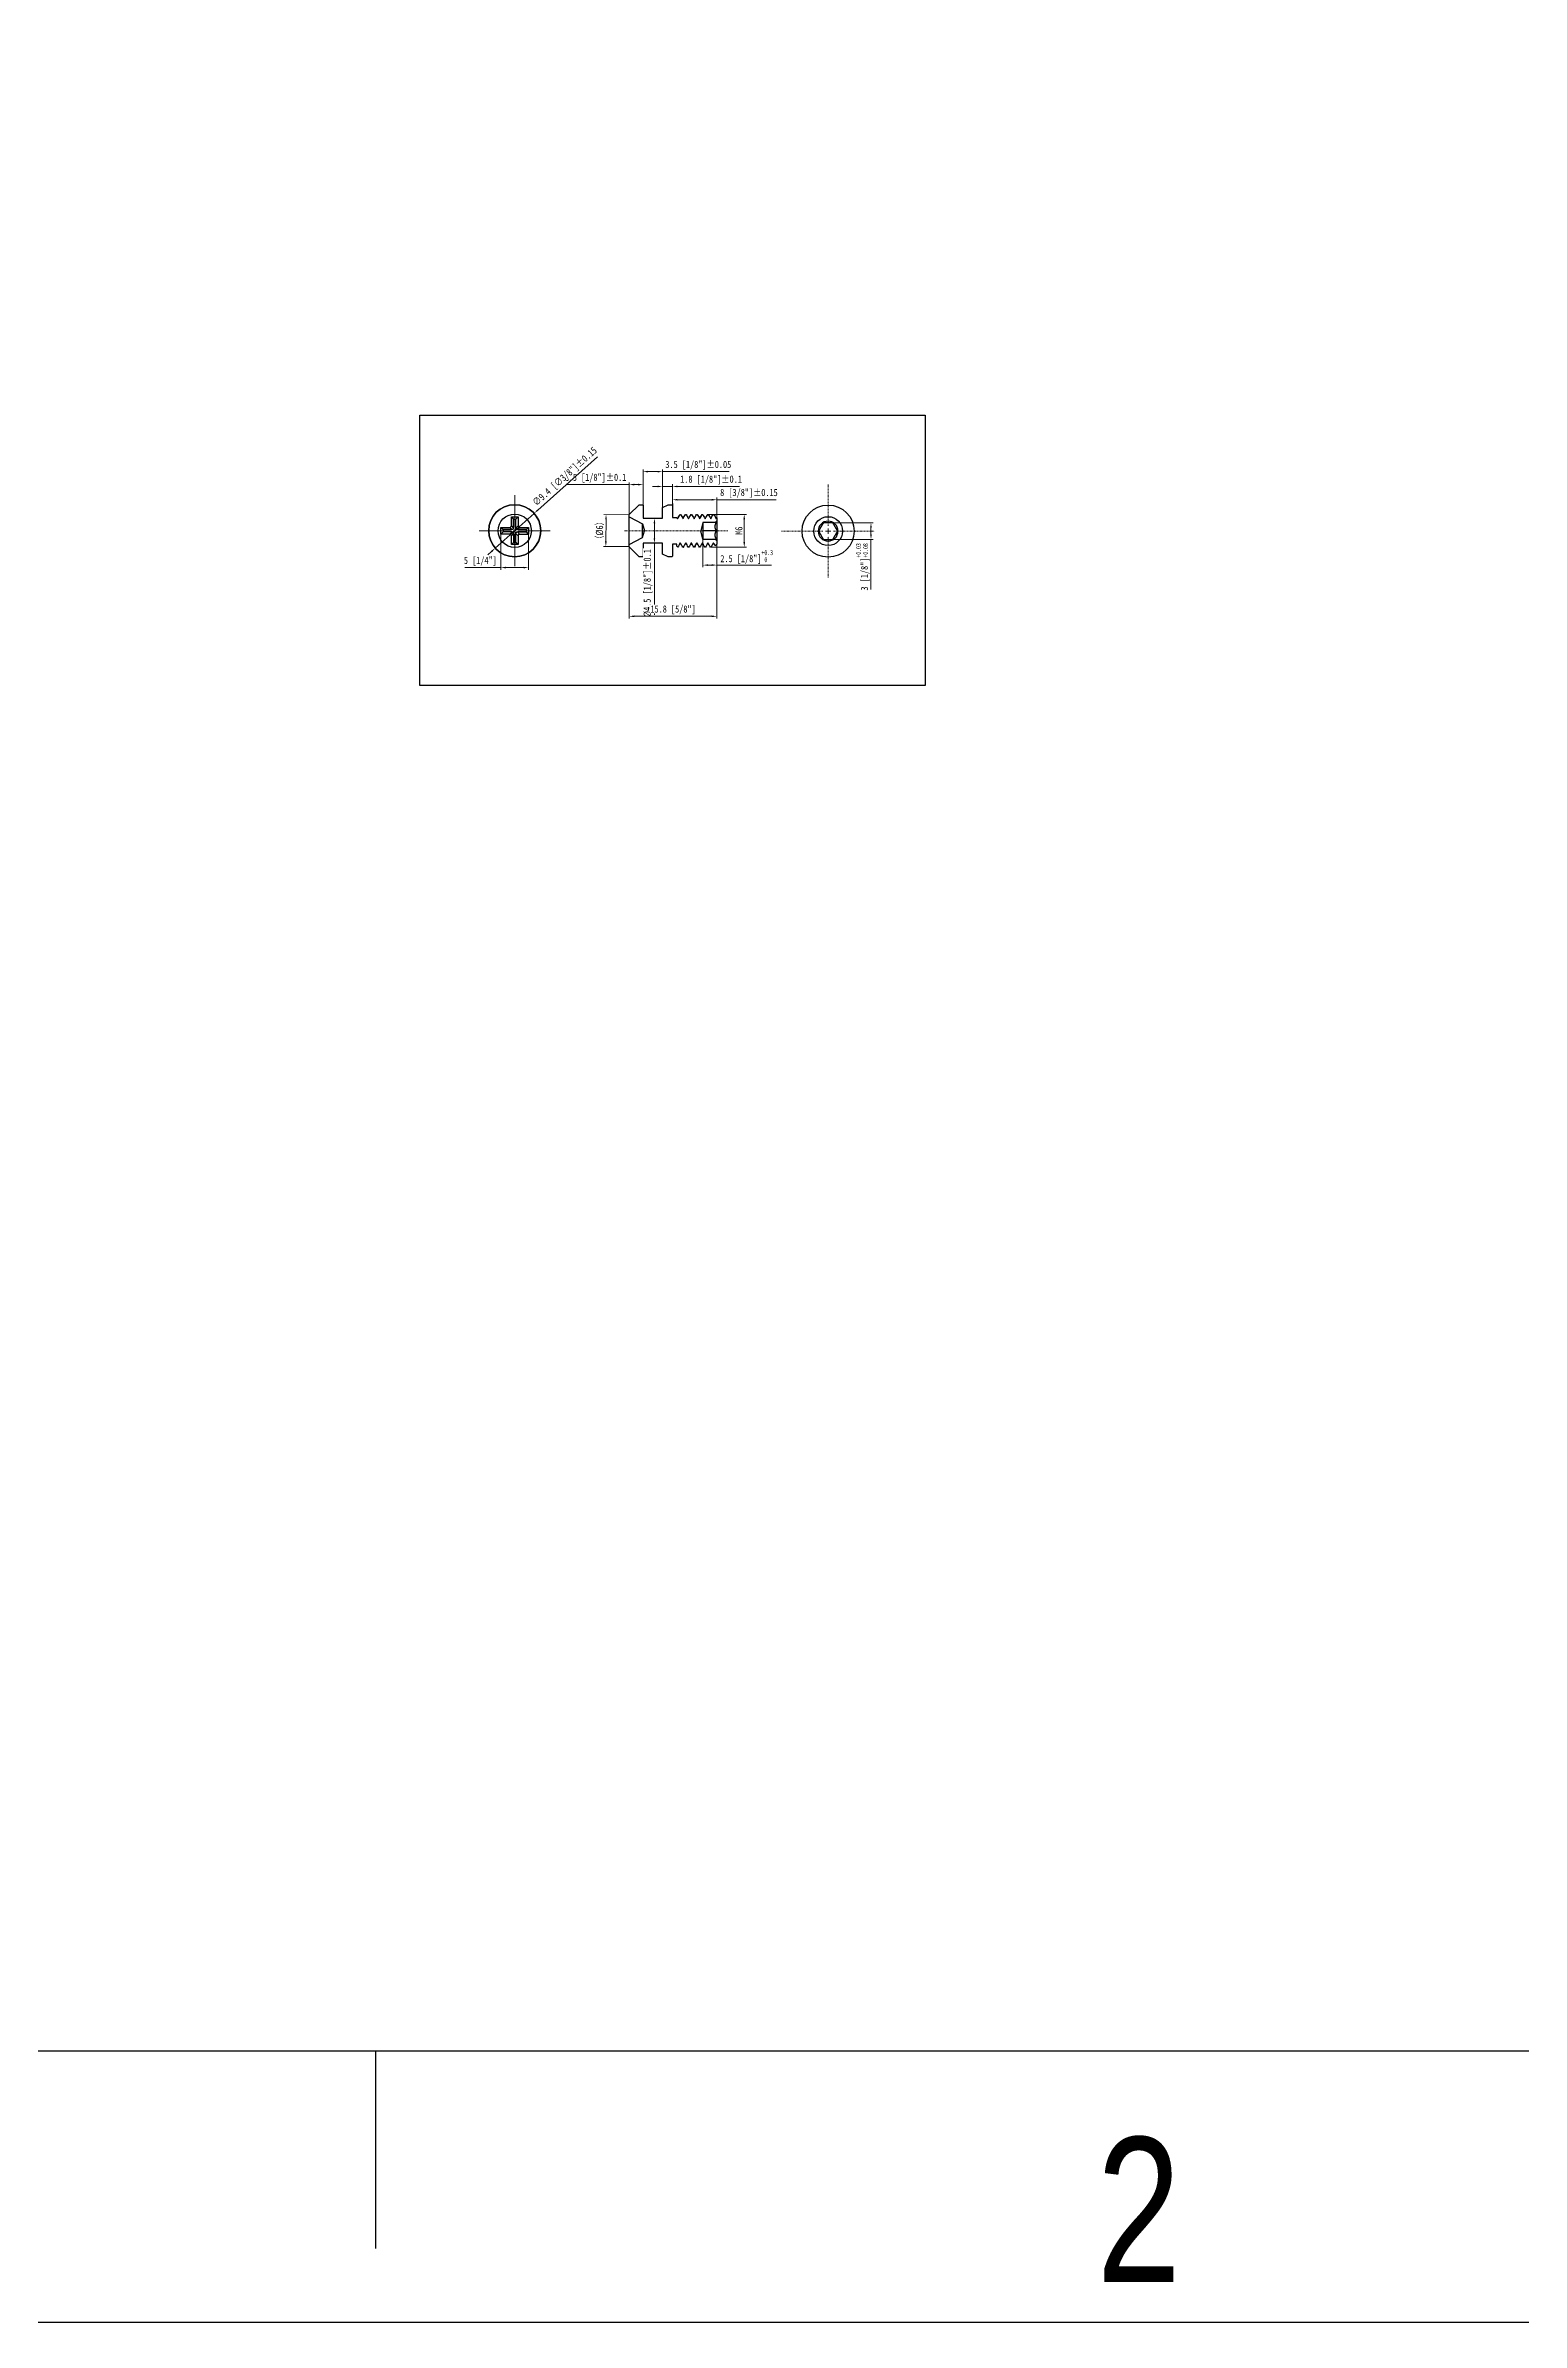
# Model space of a CAD drawing. Header units: millimetres. Extents: x 710 to 26878, y 589 to 5187.
# Drawn here: x 10362.6 to 10629, y 589.3 to 1000.1 of the extents above; entities that cross this region are included whole.
import ezdxf

# ---------------------------------------------------------------- set-up
doc = ezdxf.new("R2010")
doc.units = ezdxf.units.MM
doc.linetypes.add('CENTER', pattern=[0.6, 0.375, -0.075, 0.075, -0.075])
doc.linetypes.add('CENTER2', pattern=[28.575, 19.05, -3.175, 3.175, -3.175])
doc.layers.add('1轮廓线', color=7, linetype='Continuous', lineweight=25)
doc.layers.add('7中心线', color=1, linetype='CENTER2', lineweight=13)
doc.styles.add('CKSTANDARD', font='arial.ttf')
doc.styles.add('Roamns', font='romans.shx')
doc.styles.add('仿宋', font='simfang.ttf', dxfattribs={"width": 0.7})
doc.dimstyles.new('GB2：1', dxfattribs={"dimscale": 0.5, "dimtxt": 2.6, "dimasz": 1.8, "dimexe": 0.8, "dimexo": 0.1, "dimtad": 1, "dimdsep": 46, "dimtxsty": '仿宋', "dimcen": 2.5, "dimclrd": 3, "dimclre": 3, "dimclrt": 7, "dimadec": 0, "dimazin": 0, "dimtm": 1e-09, "dimtfac": 0.7, "dimtmove": 0, "dimatfit": 3, "dimfxl": 1, "dimtfill": 1, "dimlwd": 13, "dimlwe": 13, "dimarcsym": 0})

# ---------------------------------------------------------------- blocks, each defined once
blk = doc.blocks.new('standard template')
for p, q in [((456.3, 5254.1), (37408.8, 5254.1)), ((3074.2, 5254.1), (3074.2, 4851.4))]:
    blk.add_line(p, q)
blk.add_lwpolyline([(37962.6, 4700.3), (-97.5, 4700.3), (-97.5, 30879.2), (37962.6, 30879.2)], close=True)
at = {"style": 'CKSTANDARD', "width": 0.75}
blk.add_text('2', height=294.8, dxfattribs=at).set_placement((4544.7, 4782.9))
at = {"style": 'Roamns'}
for tag, p in [('PAGE_NAME', (27466, 7593.7)), ('PROJECT_NAME', (27466, 6883.9)), ('DRAWN_NAME', (27466, 6174.1)), ('VERSION', (34241, 6174.1)), ('SELECT_DATA', (27466, 5464.4)), ('PAGE_NUMBER', (34241, 5464.4))]:
    blk.add_attdef(tag, p, '', height=284.5, dxfattribs=at)
blk = doc.blocks.new('*U125')
at = {"layer": '7中心线', "color": 0, "linetype": 'CENTER2', "transparency": 16777216}
for p, q in [((0, 0.58), (0, 6.4)), ((-6.4, 0), (-0.58, 0)), ((0.58, 0), (6.4, 0)), ((0, -6.4), (0, -0.58))]:
    blk.add_line(p, q, dxfattribs=at)
at = {"layer": '7中心线', "color": 0, "linetype": 'Continuous', "transparency": 16777216}
for p, q in [((-0.29, 0), (0.29, 0)), ((0, -0.29), (0, 0.29))]:
    blk.add_line(p, q, dxfattribs=at)
blk = doc.blocks.new('*U126')
at = {"color": 0, "linetype": 'CENTER', "lineweight": 5, "ltscale": 0.2, "transparency": 16777216}
blk.add_line((13.51, 0), (-5.25, 0), dxfattribs=at)
blk = doc.blocks.new('*D133')
at = {"color": 3, "lineweight": 13, "transparency": 16777216}
for p, q in [((10470.42, 917.22), (10470.42, 923.64)), ((10471.32, 923.24), (10473.02, 923.24)), ((10473.92, 916.82), (10473.92, 923.64)), ((10473.92, 923.24), (10485.93, 923.24))]:
    blk.add_line(p, q, dxfattribs=at)
at = {"color": 3, "transparency": 16777216}
for points in [[(10471.32, 923.39), (10471.32, 923.09), (10470.42, 923.24)], [(10473.02, 923.39), (10473.02, 923.09), (10473.92, 923.24)]]:
    blk.add_solid(points, dxfattribs=at)
at = {"layer": 'Defpoints', "color": 0, "transparency": 16777216}
for p in [(10470.42, 917.17), (10473.92, 916.77)]:
    blk.add_point(p, dxfattribs=at)
at = {"color": 7, "lineweight": 5, "transparency": 16777216, "insert": (10480.38, 924.39), "char_height": 1.3, "attachment_point": 5, "style": '仿宋', "bg_fill": 3, "box_fill_scale": 1.1, "bg_fill_color": 256, "bg_fill_true_color": 13158600, "bg_fill_transparency": 0}
blk.add_mtext('3.5 [1/8"]%%P0.05', dxfattribs=at)
at = {"layer": 'Defpoints', "color": 0, "transparency": 16777216}
blk.add_point((10473.92, 923.24), dxfattribs=at)
blk = doc.blocks.new('*D134')
at = {"color": 3, "lineweight": 13, "transparency": 16777216}
for p, q in [((10467.92, 920.9), (10456.61, 920.9)), ((10467.92, 915.32), (10467.92, 921.3)), ((10469.52, 920.9), (10468.82, 920.9)), ((10470.42, 917.22), (10470.42, 921.3))]:
    blk.add_line(p, q, dxfattribs=at)
at = {"color": 3, "transparency": 16777216}
for points in [[(10468.82, 921.05), (10468.82, 920.75), (10467.92, 920.9)], [(10469.52, 921.05), (10469.52, 920.75), (10470.42, 920.9)]]:
    blk.add_solid(points, dxfattribs=at)
at = {"layer": 'Defpoints', "color": 0, "transparency": 16777216}
for p in [(10470.42, 920.9), (10470.42, 917.17), (10467.92, 915.27)]:
    blk.add_point(p, dxfattribs=at)
at = {"color": 7, "lineweight": 5, "transparency": 16777216, "insert": (10461.82, 922.06), "char_height": 1.3, "attachment_point": 5, "style": '仿宋', "bg_fill": 3, "box_fill_scale": 1.1, "bg_fill_color": 256, "bg_fill_true_color": 13158600, "bg_fill_transparency": 0}
blk.add_mtext('2.5 [1/8"]%%P0.1', dxfattribs=at)
blk = doc.blocks.new('*D135')
at = {"color": 3, "lineweight": 13, "transparency": 16777216}
for p, q in [((10473.02, 920.56), (10472.12, 920.56)), ((10473.92, 916.82), (10473.92, 920.96)), ((10473.92, 920.56), (10475.72, 920.56)), ((10475.72, 916.82), (10475.72, 920.96)), ((10476.62, 920.56), (10487.84, 920.56))]:
    blk.add_line(p, q, dxfattribs=at)
at = {"color": 3, "transparency": 16777216}
for points in [[(10473.02, 920.71), (10473.02, 920.41), (10473.92, 920.56)], [(10476.62, 920.71), (10476.62, 920.41), (10475.72, 920.56)]]:
    blk.add_solid(points, dxfattribs=at)
at = {"layer": 'Defpoints', "color": 0, "transparency": 16777216}
for p in [(10475.72, 920.56), (10473.92, 916.77), (10475.72, 916.77)]:
    blk.add_point(p, dxfattribs=at)
at = {"color": 7, "lineweight": 5, "transparency": 16777216, "insert": (10482.68, 921.72), "char_height": 1.3, "attachment_point": 5, "style": '仿宋', "bg_fill": 3, "box_fill_scale": 1.1, "bg_fill_color": 256, "bg_fill_true_color": 13158600, "bg_fill_transparency": 0}
blk.add_mtext('1.8 [1/8"]%%P0.1', dxfattribs=at)
blk = doc.blocks.new('*D136')
at = {"color": 3, "lineweight": 13, "transparency": 16777216}
for p, q in [((10475.72, 917.22), (10475.72, 918.56)), ((10476.62, 918.16), (10482.82, 918.16)), ((10483.72, 914.97), (10483.72, 918.56)), ((10483.72, 918.16), (10494.42, 918.16))]:
    blk.add_line(p, q, dxfattribs=at)
at = {"color": 3, "transparency": 16777216}
for points in [[(10476.62, 918.31), (10476.62, 918.01), (10475.72, 918.16)], [(10482.82, 918.31), (10482.82, 918.01), (10483.72, 918.16)]]:
    blk.add_solid(points, dxfattribs=at)
at = {"layer": 'Defpoints', "color": 0, "transparency": 16777216}
for p in [(10475.72, 917.17), (10483.72, 914.92)]:
    blk.add_point(p, dxfattribs=at)
at = {"color": 7, "lineweight": 5, "transparency": 16777216, "insert": (10489.52, 919.32), "char_height": 1.3, "attachment_point": 5, "style": '仿宋', "bg_fill": 3, "box_fill_scale": 1.1, "bg_fill_color": 256, "bg_fill_true_color": 13158600, "bg_fill_transparency": 0}
blk.add_mtext('8 [3/8"]%%P0.15', dxfattribs=at)
at = {"layer": 'Defpoints', "color": 0, "transparency": 16777216}
blk.add_point((10483.72, 918.16), dxfattribs=at)
blk = doc.blocks.new('*D137')
at = {"color": 3, "lineweight": 13, "transparency": 16777216}
for p, q in [((10472.22, 914.82), (10472.86, 914.82)), ((10472.46, 913.92), (10472.46, 911.22)), ((10472.22, 910.32), (10472.86, 910.32)), ((10472.46, 910.32), (10472.46, 897.38))]:
    blk.add_line(p, q, dxfattribs=at)
at = {"color": 3, "transparency": 16777216}
for points in [[(10472.31, 913.92), (10472.61, 913.92), (10472.46, 914.82)], [(10472.31, 911.22), (10472.61, 911.22), (10472.46, 910.32)]]:
    blk.add_solid(points, dxfattribs=at)
at = {"layer": 'Defpoints', "color": 0, "transparency": 16777216}
blk.add_point((10472.17, 914.82), dxfattribs=at)
at = {"color": 7, "lineweight": 5, "transparency": 16777216, "insert": (10471.31, 903.12), "char_height": 1.3, "attachment_point": 5, "rotation": 90, "style": '仿宋', "bg_fill": 3, "box_fill_scale": 1.1, "bg_fill_color": 256, "bg_fill_true_color": 13158600, "bg_fill_transparency": 0}
blk.add_mtext('%%C4.5 [1/8"]%%P0.1', dxfattribs=at)
at = {"layer": 'Defpoints', "color": 0, "transparency": 16777216}
for p in [(10472.17, 910.32), (10472.46, 910.32)]:
    blk.add_point(p, dxfattribs=at)
blk = doc.blocks.new('*D138')
at = {"color": 3, "lineweight": 13, "transparency": 16777216}
for p, q in [((10481.22, 911.02), (10481.22, 905.97)), ((10483.72, 910.07), (10483.72, 905.97)), ((10482.12, 906.37), (10482.82, 906.37)), ((10483.72, 906.37), (10493.6, 906.37))]:
    blk.add_line(p, q, dxfattribs=at)
at = {"color": 3, "transparency": 16777216}
for points in [[(10482.12, 906.52), (10482.12, 906.22), (10481.22, 906.37)], [(10482.82, 906.52), (10482.82, 906.22), (10483.72, 906.37)]]:
    blk.add_solid(points, dxfattribs=at)
at = {"layer": 'Defpoints', "color": 0, "transparency": 16777216}
blk.add_point((10481.22, 911.07), dxfattribs=at)
at = {"color": 7, "lineweight": 5, "transparency": 16777216, "insert": (10489.11, 907.83), "char_height": 1.3, "attachment_point": 5, "style": '仿宋', "bg_fill": 3, "box_fill_scale": 1.1, "bg_fill_color": 256, "bg_fill_true_color": 13158600, "bg_fill_transparency": 0}
blk.add_mtext('2.5 [1/8"]{\\H0.7x;\\S+0.3^  0;}', dxfattribs=at)
at = {"layer": 'Defpoints', "color": 0, "transparency": 16777216}
for p in [(10483.72, 910.12), (10483.72, 906.37)]:
    blk.add_point(p, dxfattribs=at)
blk = doc.blocks.new('*D139')
at = {"color": 3, "lineweight": 13, "transparency": 16777216}
for p, q in [((10482.17, 915.52), (10489.07, 915.52)), ((10488.67, 914.62), (10488.67, 910.52)), ((10482.67, 909.62), (10489.07, 909.62))]:
    blk.add_line(p, q, dxfattribs=at)
at = {"color": 3, "transparency": 16777216}
for points in [[(10488.52, 914.62), (10488.82, 914.62), (10488.67, 915.52)], [(10488.52, 910.52), (10488.82, 910.52), (10488.67, 909.62)]]:
    blk.add_solid(points, dxfattribs=at)
at = {"layer": 'Defpoints', "color": 0, "transparency": 16777216}
for p in [(10482.12, 915.52), (10482.62, 909.62), (10488.67, 909.62)]:
    blk.add_point(p, dxfattribs=at)
at = {"color": 7, "lineweight": 5, "transparency": 16777216, "insert": (10487.7, 912.57), "char_height": 1.3, "attachment_point": 5, "rotation": 90, "style": '仿宋', "bg_fill": 3, "box_fill_scale": 1.1, "bg_fill_color": 256, "bg_fill_true_color": 13158600, "bg_fill_transparency": 0}
blk.add_mtext('M6', dxfattribs=at)
blk = doc.blocks.new('*U123')
at = {"color": 0, "linetype": 'CENTER', "lineweight": 5, "ltscale": 0.2, "transparency": 16777216}
for p, q in [((0, 0.98), (0, 8.4)), ((-8.4, 0), (-0.98, 0)), ((0.98, 0), (8.4, 0)), ((0, -8.4), (0, -0.98))]:
    blk.add_line(p, q, dxfattribs=at)
at = {"color": 0, "linetype": 'Continuous', "lineweight": 5, "ltscale": 0.2, "transparency": 16777216}
for p, q in [((-0.49, 0), (0.49, 0)), ((0, -0.49), (0, 0.49))]:
    blk.add_line(p, q, dxfattribs=at)
blk = doc.blocks.new('*D140')
at = {"color": 3, "lineweight": 13, "transparency": 16777216}
for p, q in [((10504.73, 914), (10511.95, 914)), ((10511.55, 913.1), (10511.55, 911.9)), ((10504.73, 911), (10511.95, 911)), ((10511.55, 911), (10511.55, 901.99))]:
    blk.add_line(p, q, dxfattribs=at)
at = {"color": 3, "transparency": 16777216}
for points in [[(10511.4, 913.1), (10511.7, 913.1), (10511.55, 914)], [(10511.4, 911.9), (10511.7, 911.9), (10511.55, 911)]]:
    blk.add_solid(points, dxfattribs=at)
at = {"layer": 'Defpoints', "color": 0, "transparency": 16777216}
for p in [(10504.68, 914), (10504.68, 911)]:
    blk.add_point(p, dxfattribs=at)
at = {"color": 7, "lineweight": 5, "transparency": 16777216, "insert": (10510.08, 906.05), "char_height": 1.3, "attachment_point": 5, "rotation": 90, "style": '仿宋', "bg_fill": 3, "box_fill_scale": 1.1, "bg_fill_color": 256, "bg_fill_true_color": 13158600, "bg_fill_transparency": 0}
blk.add_mtext('3 [1/8"]{\\H0.7x;\\S+0.03^ +0.08;}', dxfattribs=at)
at = {"layer": 'Defpoints', "color": 0, "transparency": 16777216}
blk.add_point((10511.55, 911), dxfattribs=at)
blk = doc.blocks.new('*D141')
at = {"color": 3, "lineweight": 13, "transparency": 16777216}
for p, q in [((10444.74, 911.92), (10444.74, 905.52)), ((10449.74, 911.92), (10449.74, 905.52)), ((10444.74, 905.92), (10438.23, 905.92)), ((10448.84, 905.92), (10445.64, 905.92))]:
    blk.add_line(p, q, dxfattribs=at)
at = {"color": 3, "transparency": 16777216}
for points in [[(10445.64, 906.07), (10445.64, 905.77), (10444.74, 905.92)], [(10448.84, 906.07), (10448.84, 905.77), (10449.74, 905.92)]]:
    blk.add_solid(points, dxfattribs=at)
at = {"layer": 'Defpoints', "color": 0, "transparency": 16777216}
for p in [(10444.74, 911.97), (10449.74, 911.97), (10449.74, 905.92)]:
    blk.add_point(p, dxfattribs=at)
at = {"color": 7, "lineweight": 5, "transparency": 16777216, "insert": (10441.04, 907.07), "char_height": 1.3, "attachment_point": 5, "style": '仿宋', "bg_fill": 3, "box_fill_scale": 1.1, "bg_fill_color": 256, "bg_fill_true_color": 13158600, "bg_fill_transparency": 0}
blk.add_mtext('5 [1/4"]', dxfattribs=at)
blk = doc.blocks.new('*D142')
at = {"layer": '1轮廓线', "color": 3, "lineweight": 13, "transparency": 16777216}
for p, q in [((10467.87, 915.47), (10463.32, 915.5)), ((10463.72, 914.6), (10463.69, 910.63)), ((10467.84, 909.71), (10463.29, 909.74))]:
    blk.add_line(p, q, dxfattribs=at)
at = {"layer": '1轮廓线', "color": 3, "transparency": 16777216}
for points in [[(10463.57, 914.6), (10463.87, 914.6), (10463.72, 915.5)], [(10463.54, 910.63), (10463.84, 910.63), (10463.69, 909.73)]]:
    blk.add_solid(points, dxfattribs=at)
at = {"layer": 'Defpoints', "color": 0, "transparency": 16777216}
for p in [(10467.92, 915.47), (10467.89, 909.71)]:
    blk.add_point(p, dxfattribs=at)
at = {"layer": '1轮廓线', "color": 7, "transparency": 16777216, "insert": (10462.63, 912.62), "char_height": 1.3, "attachment_point": 5, "rotation": 89.6486, "style": '仿宋', "bg_fill": 3, "box_fill_scale": 1.1, "bg_fill_color": 256, "bg_fill_true_color": 13158600, "bg_fill_transparency": 0}
blk.add_mtext('（%%C6）', dxfattribs=at)
at = {"layer": 'Defpoints', "color": 0, "transparency": 16777216}
blk.add_point((10463.69, 909.73), dxfattribs=at)
blk = doc.blocks.new('*D143')
at = {"color": 3, "lineweight": 13, "transparency": 16777216}
for p, q in [((10462.16, 925.93), (10451.41, 916.31)), ((10443.07, 908.84), (10442.4, 908.24))]:
    blk.add_line(p, q, dxfattribs=at)
at = {"color": 3, "transparency": 16777216}
blk.add_solid([(10442.97, 908.95), (10443.17, 908.73), (10443.74, 909.44)], dxfattribs=at)
at = {"layer": 'Defpoints', "color": 0, "transparency": 16777216}
blk.add_point((10443.74, 909.44), dxfattribs=at)
at = {"color": 7, "transparency": 16777216, "insert": (10456.35, 922.28), "char_height": 1.3, "attachment_point": 5, "rotation": 41.8334, "style": '仿宋', "bg_fill": 3, "box_fill_scale": 1.1, "bg_fill_color": 256, "bg_fill_true_color": 13158600, "bg_fill_transparency": 0}
blk.add_mtext('∅9.4 [∅3/8"]%%P0.15', dxfattribs=at)
at = {"color": 3, "lineweight": 13, "transparency": 16777216}
blk.add_line((10443.74, 909.44), (10450.74, 915.71), dxfattribs=at)
at = {"color": 3, "transparency": 16777216}
blk.add_solid([(10451.31, 916.42), (10451.51, 916.2), (10450.74, 915.71)], dxfattribs=at)
at = {"layer": 'Defpoints', "color": 0, "transparency": 16777216}
blk.add_point((10450.74, 915.71), dxfattribs=at)
blk = doc.blocks.new('*D144')
at = {"color": 3, "lineweight": 13, "transparency": 16777216}
for p, q in [((10467.92, 909.62), (10467.92, 896.73)), ((10483.72, 910.07), (10483.72, 896.73)), ((10482.82, 897.13), (10468.82, 897.13))]:
    blk.add_line(p, q, dxfattribs=at)
at = {"color": 3, "transparency": 16777216}
for points in [[(10468.82, 897.28), (10468.82, 896.98), (10467.92, 897.13)], [(10482.82, 897.28), (10482.82, 896.98), (10483.72, 897.13)]]:
    blk.add_solid(points, dxfattribs=at)
at = {"layer": 'Defpoints', "color": 0, "transparency": 16777216}
for p in [(10467.92, 909.67), (10483.72, 910.12), (10467.92, 897.13)]:
    blk.add_point(p, dxfattribs=at)
at = {"color": 7, "transparency": 16777216, "insert": (10475.82, 898.29), "char_height": 1.3, "attachment_point": 5, "style": '仿宋', "bg_fill": 3, "box_fill_scale": 1.1, "bg_fill_color": 256, "bg_fill_true_color": 13158600, "bg_fill_transparency": 0}
blk.add_mtext('15.8 [5/8"]', dxfattribs=at)

msp = doc.modelspace()

# ---------------------------------------------------------------- linework, layer by layer
at = {"layer": '1轮廓线', "linetype": 'Continuous', "lineweight": 25}
for p, q in [((10467.9209, 915.4719), (10469.7209, 917.2719)), ((10469.7209, 917.2719), (10470.3209, 917.2719)), ((10470.3209, 917.2719), (10470.4209, 917.1719)), ((10470.4209, 917.1719), (10470.4209, 914.8219)), ((10473.9209, 916.7719), (10474.9209, 917.2719)), ((10473.9209, 914.8219), (10473.9209, 916.7719)), ((10474.9209, 917.2719), (10475.6209, 917.2719)), ((10475.6209, 917.2719), (10475.7209, 917.1719)), ((10475.7209, 917.4719), (10475.7209, 914.9719)), ((10444.7411, 913.1719), (10445.143, 912.77)), ((10444.7411, 911.9719), (10444.7411, 913.1719)), ((10444.7411, 913.1719), (10446.3513, 913.1719)), ((10444.7411, 911.9719), (10445.143, 912.3738)), ((10445.143, 912.77), (10445.143, 912.3738)), ((10446.7532, 912.77), (10445.143, 912.77)), ((10446.7532, 912.3738), (10445.143, 912.3738)), ((10446.6411, 915.0719), (10447.043, 914.67)), ((10446.6411, 913.4617), (10446.6411, 915.0719)), ((10446.6411, 915.0719), (10447.8411, 915.0719)), ((10447.043, 914.67), (10447.4392, 914.67)), ((10447.043, 913.0597), (10447.043, 914.67)), ((10447.8411, 915.0719), (10447.4392, 914.67)), ((10447.4392, 913.0597), (10447.4392, 914.67)), ((10449.3392, 912.77), (10447.7289, 912.77)), ((10447.7289, 912.3738), (10449.3392, 912.3738)), ((10447.8411, 915.0719), (10447.8411, 913.4617)), ((10448.1309, 913.1719), (10449.7411, 913.1719)), ((10449.7411, 913.1719), (10449.3392, 912.77)), ((10449.3392, 912.3738), (10449.3392, 912.77)), ((10449.7411, 911.9719), (10449.3392, 912.3738)), ((10449.7411, 913.1719), (10449.7411, 911.9719)), ((10467.9209, 915.0719), (10467.9209, 915.4719)), ((10467.9209, 913.4617), (10467.9209, 915.0719)), ((10467.9209, 911.9719), (10467.9209, 913.1719)), ((10470.2795, 911.326), (10470.2795, 913.8178)), ((10470.4209, 914.8219), (10473.9209, 914.8219)), ((10475.7209, 914.9719), (10476.4885, 914.9719)), ((10476.4884, 914.9719), (10476.4885, 914.9719)), ((10476.621, 914.7424), (10476.6209, 914.7424)), ((10477.0709, 915.5219), (10477.071, 915.5218)), ((10477.0709, 915.5219), (10477.1709, 915.5219)), ((10477.1706, 915.5224), (10477.1709, 915.5219)), ((10477.621, 914.7425), (10477.6209, 914.7425)), ((10478.0709, 915.5219), (10478.0713, 915.5226)), ((10478.0709, 915.5219), (10478.1709, 915.5219)), ((10478.1708, 915.5213), (10478.1709, 915.5219)), ((10478.621, 914.7419), (10478.6208, 914.7419)), ((10479.0709, 915.5219), (10479.0711, 915.5213)), ((10479.0709, 915.5219), (10479.1709, 915.5219)), ((10479.1707, 915.5216), (10479.1709, 915.5219)), ((10479.621, 914.7421), (10479.6208, 914.7421)), ((10480.0709, 915.5219), (10480.0711, 915.5216)), ((10480.0709, 915.5219), (10480.1709, 915.5219)), ((10480.1709, 915.5219), (10480.1709, 915.5219)), ((10480.6209, 914.7424), (10480.6209, 914.7424)), ((10481.0709, 915.5219), (10481.0709, 915.5218)), ((10481.0709, 915.5219), (10481.1709, 915.5219)), ((10481.1709, 915.5219), (10481.1709, 915.5219)), ((10483.4209, 914.0719), (10481.2209, 914.0719)), ((10481.2209, 914.0719), (10481.2209, 911.0719)), ((10483.653, 912.5719), (10481.2209, 912.5719)), ((10481.6209, 914.7424), (10481.6209, 914.7424)), ((10482.0709, 915.5219), (10482.0709, 915.5218)), ((10482.0709, 915.5219), (10482.1709, 915.5219)), ((10482.1709, 915.5218), (10482.1709, 915.5219)), ((10482.6209, 914.7425), (10482.6209, 914.7424)), ((10483.0709, 915.5219), (10483.0709, 915.5219)), ((10483.0709, 915.5219), (10483.1709, 915.5219)), ((10483.1709, 915.5218), (10483.1709, 915.5219)), ((10483.7209, 914.3719), (10483.4209, 914.0719)), ((10483.6209, 914.7425), (10483.6209, 914.7424)), ((10483.7209, 914.9157), (10483.7209, 914.9157)), ((10483.7209, 914.9157), (10483.7209, 914.3719)), ((10483.7209, 914.3719), (10483.7209, 910.7719)), ((10446.3513, 911.9719), (10444.7411, 911.9719)), ((10446.6411, 910.0719), (10446.6411, 911.6821)), ((10446.6411, 910.0719), (10447.043, 910.4738)), ((10447.8411, 910.0719), (10446.6411, 910.0719)), ((10447.043, 912.084), (10447.043, 910.4738)), ((10447.043, 910.4738), (10447.4392, 910.4738)), ((10447.4392, 910.4738), (10447.4392, 912.084)), ((10447.8411, 910.0719), (10447.4392, 910.4738)), ((10447.8411, 911.6821), (10447.8411, 910.0719)), ((10448.1309, 911.9719), (10449.7411, 911.9719)), ((10467.9209, 910.0719), (10467.9209, 911.6821)), ((10467.9209, 909.6719), (10467.9209, 910.0719)), ((10469.7209, 907.8719), (10467.9209, 909.6719)), ((10470.4209, 910.3219), (10470.4209, 907.9719)), ((10473.9209, 910.3219), (10470.4209, 910.3219)), ((10473.9209, 908.3719), (10473.9209, 910.3219)), ((10474.9209, 907.8719), (10473.9209, 908.3719)), ((10476.5209, 910.1719), (10475.7209, 910.1719)), ((10475.7209, 910.1719), (10475.7209, 907.9719)), ((10476.5209, 909.7719), (10476.5209, 910.1719)), ((10476.6709, 909.6219), (10476.5209, 909.7719)), ((10476.6709, 909.6219), (10476.6708, 909.6219)), ((10477.1209, 910.4014), (10477.121, 910.4014)), ((10477.5712, 909.6216), (10477.5709, 909.6219)), ((10477.6709, 909.6219), (10477.5709, 909.6219)), ((10477.6709, 909.6219), (10477.6707, 909.6222)), ((10478.1209, 910.4017), (10478.121, 910.4017)), ((10478.5711, 909.6222), (10478.5709, 909.6219)), ((10478.6709, 909.6219), (10478.5709, 909.6219)), ((10478.6709, 909.6219), (10478.6706, 909.6213)), ((10479.1208, 910.4012), (10479.121, 910.4012)), ((10479.5713, 909.6213), (10479.5709, 909.6219)), ((10479.6709, 909.6219), (10479.5709, 909.6219)), ((10479.6709, 909.6219), (10479.6708, 909.6226)), ((10480.1208, 910.4018), (10480.121, 910.4018)), ((10480.571, 909.6226), (10480.5709, 909.6219)), ((10480.6709, 909.6219), (10480.5709, 909.6219)), ((10480.6709, 909.6219), (10480.6709, 909.6219)), ((10481.1209, 910.4013), (10481.1209, 910.4014)), ((10481.2209, 911.0719), (10483.4209, 911.0719)), ((10481.5709, 909.622), (10481.5709, 909.6219)), ((10481.6709, 909.6219), (10481.5709, 909.6219)), ((10481.6709, 909.6219), (10481.6709, 909.6219)), ((10482.1209, 910.4013), (10482.1209, 910.4013)), ((10482.5709, 909.6219), (10482.5709, 909.6219)), ((10482.6709, 909.6219), (10482.5709, 909.6219)), ((10482.6709, 909.6219), (10482.6709, 909.6219)), ((10483.1209, 910.4014), (10483.1209, 910.4013)), ((10483.4209, 911.0719), (10483.7209, 910.7719)), ((10483.7209, 910.1219), (10483.4428, 909.8438)), ((10483.4428, 909.8438), (10483.4428, 909.8438)), ((10483.7209, 910.7719), (10483.7209, 910.1219)), ((10470.3209, 907.8719), (10469.7209, 907.8719)), ((10470.4209, 907.9719), (10470.3209, 907.8719)), ((10475.6209, 907.8719), (10474.9209, 907.8719)), ((10475.7209, 907.9719), (10475.6209, 907.8719))]:
    msp.add_line(p, q, dxfattribs=at)
at = {"layer": '1轮廓线', "linetype": 'Continuous', "lineweight": 13}
for p, q in [((10442.2411, 912.5719), (10442.5411, 912.5719)), ((10442.5411, 912.5719), (10444.3411, 912.5719)), ((10446.3513, 913.1719), (10446.7532, 912.77)), ((10446.3513, 911.9719), (10446.7532, 912.3738)), ((10446.6411, 913.4617), (10447.043, 913.0597)), ((10447.8411, 913.4617), (10447.4392, 913.0597)), ((10448.1309, 913.1719), (10447.7289, 912.77)), ((10448.1309, 911.9719), (10447.7289, 912.3738)), ((10451.9411, 912.5719), (10450.1411, 912.5719)), ((10452.2411, 912.5719), (10451.9411, 912.5719)), ((10498.9105, 912.5044), (10498.8105, 912.5044)), ((10503.8105, 914.0044), (10503.8105, 914.3044)), ((10508.7105, 912.5044), (10508.8105, 912.5044)), ((10446.6411, 911.6821), (10447.043, 912.084)), ((10447.8411, 911.6821), (10447.4392, 912.084)), ((10503.8105, 911.0044), (10503.8105, 910.7044))]:
    msp.add_line(p, q, dxfattribs=at)
at = {"layer": '1轮廓线'}
for p in [(10481.2209, 914.0719), (10481.2209, 911.0719)]:
    msp.add_line(p, (10480.819, 912.5719), dxfattribs=at)
at = {"layer": '1轮廓线', "linetype": 'Continuous', "lineweight": 25}
for centre, radius, start, end in [((10447.2411, 912.5719), 4.7, 0, 180), ((10447.2411, 912.5719), 4.7, 180, 0), ((10503.8105, 912.5044), 1.8, 90, 270), ((10503.8105, 912.5044), 1.8, 270, 90)]:
    msp.add_arc(centre, radius, start, end, dxfattribs=at)
for points, degree, knots in [([(10446.3513, 913.1719), (10446.4148, 913.1719), (10446.4713, 913.1968), (10446.5195, 913.2181), (10446.5573, 913.2556), (10446.5935, 913.2915), (10446.6162, 913.3417), (10446.6411, 913.397), (10446.6411, 913.4617)], 2, [0, 0, 0, 0.25, 0.25, 0.5, 0.5, 0.75, 0.75, 1, 1, 1]), ([(10447.043, 913.0597), (10447.043, 912.9963), (10447.0181, 912.9398), (10446.9968, 912.8915), (10446.9593, 912.8537), (10446.9234, 912.8175), (10446.8732, 912.7949), (10446.8179, 912.77), (10446.7532, 912.77)], 2, [0, 0, 0, 0.25, 0.25, 0.5, 0.5, 0.75, 0.75, 1, 1, 1]), ([(10446.7532, 912.3738), (10446.8167, 912.3738), (10446.8732, 912.3489), (10446.9214, 912.3276), (10446.9593, 912.2901), (10446.9954, 912.2542), (10447.0181, 912.204), (10447.043, 912.1487), (10447.043, 912.084)], 2, [0, 0, 0, 0.25, 0.25, 0.5, 0.5, 0.75, 0.75, 1, 1, 1]), ([(10447.7289, 912.77), (10447.6655, 912.77), (10447.609, 912.7949), (10447.5607, 912.8162), (10447.5229, 912.8537), (10447.4867, 912.8896), (10447.4641, 912.9398), (10447.4392, 912.9951), (10447.4392, 913.0597)], 2, [0, 0, 0, 0.25, 0.25, 0.5, 0.5, 0.75, 0.75, 1, 1, 1]), ([(10447.4392, 912.084), (10447.4392, 912.1475), (10447.4641, 912.204), (10447.4854, 912.2523), (10447.5229, 912.2901), (10447.5588, 912.3263), (10447.609, 912.3489), (10447.6643, 912.3738), (10447.7289, 912.3738)], 2, [0, 0, 0, 0.25, 0.25, 0.5, 0.5, 0.75, 0.75, 1, 1, 1]), ([(10447.8411, 913.4617), (10447.8411, 913.3982), (10447.866, 913.3417), (10447.8873, 913.2935), (10447.9248, 913.2556), (10447.9607, 913.2195), (10448.0109, 913.1968), (10448.0662, 913.1719), (10448.1309, 913.1719)], 2, [0, 0, 0, 0.25, 0.25, 0.5, 0.5, 0.75, 0.75, 1, 1, 1]), ([(10467.9209, 913.1719), (10467.9209, 913.1719), (10467.9209, 913.1968), (10467.9209, 913.2181), (10467.9209, 913.2915), (10467.9209, 913.3417), (10467.9209, 913.397), (10467.9209, 913.4617)], 2, [0, 0, 0, 0.25, 0.25, 0.5, 0.75, 0.75, 1, 1, 1]), ([(10483.7209, 914.0719), (10483.5349, 914.0719), (10483.4209, 914.0719), (10483.4209, 914.0719)], 2, [0, 0, 0, 0.50006915, 1, 1, 1]), ([(10483.653, 912.5719), (10483.5341, 912.7778), (10483.4771, 912.9631), (10483.421, 913.1454), (10483.4208, 913.4975), (10483.5338, 913.8656), (10483.653, 914.0719)], 2, [0, 0, 0, 0.25, 0.25, 0.5, 0.75, 1, 1, 1]), ([(10483.653, 911.0719), (10483.5341, 911.2778), (10483.4771, 911.4631), (10483.421, 911.6454), (10483.4208, 911.9975), (10483.5338, 912.3656), (10483.653, 912.5719)], 2, [0, 0, 0, 0.25, 0.25, 0.5, 0.75, 1, 1, 1]), ([(10502.9445, 914.0044), (10502.8256, 913.7985), (10502.7186, 913.6131), (10502.6134, 913.4309), (10502.4101, 913.0788), (10502.1976, 912.7107), (10502.0784, 912.5044)], 2, [0, 0, 0, 0.25, 0.25, 0.5, 0.75, 1, 1, 1]), ([(10502.0784, 912.5044), (10502.1973, 912.2985), (10502.3043, 912.1131), (10502.4095, 911.9309), (10502.6128, 911.5788), (10502.8253, 911.2107), (10502.9445, 911.0044)], 2, [0, 0, 0, 0.25, 0.25, 0.5, 0.75, 1, 1, 1]), ([(10505.5425, 912.5044), (10505.4237, 912.7103), (10505.3167, 912.8956), (10505.2115, 913.0778), (10505.0082, 913.4299), (10504.7956, 913.798), (10504.6765, 914.0044)], 2, [0, 0, 0, 0.25, 0.25, 0.5, 0.75, 1, 1, 1]), ([(10504.6765, 911.0044), (10504.7954, 911.2103), (10504.9024, 911.3956), (10505.0076, 911.5778), (10505.2109, 911.9299), (10505.4234, 912.298), (10505.5425, 912.5044)], 2, [0, 0, 0, 0.25, 0.25, 0.5, 0.75, 1, 1, 1]), ([(10446.6411, 911.6821), (10446.6411, 911.7456), (10446.6162, 911.8021), (10446.5949, 911.8503), (10446.5573, 911.8882), (10446.5215, 911.9243), (10446.4713, 911.947), (10446.416, 911.9719), (10446.3513, 911.9719)], 2, [0, 0, 0, 0.25, 0.25, 0.5, 0.5, 0.75, 0.75, 1, 1, 1]), ([(10448.1309, 911.9719), (10448.0674, 911.9719), (10448.0109, 911.947), (10447.9626, 911.9257), (10447.9248, 911.8882), (10447.8886, 911.8523), (10447.866, 911.8021), (10447.8411, 911.7468), (10447.8411, 911.6821)], 2, [0, 0, 0, 0.25, 0.25, 0.5, 0.5, 0.75, 0.75, 1, 1, 1]), ([(10467.9209, 911.6821), (10467.9209, 911.7456), (10467.9209, 911.8021), (10467.9209, 911.8503), (10467.9209, 911.9243), (10467.9209, 911.947), (10467.9209, 911.9719), (10467.9209, 911.9719)], 2, [0, 0, 0, 0.25003946, 0.25003946, 0.50007892, 0.75011838, 0.75011838, 1, 1, 1]), ([(10479.6957, 909.6576), (10479.6949, 909.6553), (10479.6941, 909.653), (10479.6858, 909.6316), (10479.6784, 909.6219), (10479.6709, 909.6219)], 3, [0, 0, 0, 0, 0.09767674, 0.09767674, 1, 1, 1, 1]), ([(10482.6709, 909.6219), (10482.6792, 909.6218), (10482.6875, 909.634), (10482.6968, 909.6608), (10482.6977, 909.6636), (10482.6986, 909.6665)], 3, [0, 0, 0, 0, 0.90211998, 0.90211998, 1, 1, 1, 1])]:
    msp.add_open_spline(points, degree=degree, knots=knots, dxfattribs=at)
for points, degree in [([(10476.4884, 914.9719), (10476.5326, 914.8954), (10476.5767, 914.8189), (10476.6209, 914.7424)], 3), ([(10476.9479, 915.3084), (10476.7831, 915.0272), (10476.6183, 914.7469)], 2), ([(10476.621, 914.7424), (10476.771, 915.0022), (10476.921, 915.262), (10477.071, 915.5218)], 3), ([(10477.1706, 915.5224), (10477.3207, 915.2624), (10477.4708, 915.0025), (10477.6209, 914.7425)], 3), ([(10477.621, 914.7425), (10477.7711, 915.0025), (10477.9212, 915.2626), (10478.0713, 915.5226)], 3), ([(10478.0443, 915.4808), (10478.0532, 915.5081), (10478.062, 915.5219), (10478.0709, 915.5219)], 3), ([(10478.1708, 915.5213), (10478.3208, 915.2615), (10478.4708, 915.0017), (10478.6208, 914.7419)], 3), ([(10478.621, 914.7419), (10478.771, 915.0017), (10478.921, 915.2615), (10479.0711, 915.5213)], 3), ([(10479.0439, 915.4794), (10479.0529, 915.5077), (10479.0619, 915.5219), (10479.0709, 915.5219)], 3), ([(10479.1707, 915.5216), (10479.3208, 915.2618), (10479.4708, 915.0019), (10479.6208, 914.7421)], 3), ([(10479.621, 914.7421), (10479.771, 915.0019), (10479.9211, 915.2618), (10480.0711, 915.5216)], 3), ([(10480.044, 915.4797), (10480.0529, 915.5077), (10480.0619, 915.5219), (10480.0709, 915.5219)], 3), ([(10480.1709, 915.5219), (10480.3209, 915.2621), (10480.4709, 915.0023), (10480.6209, 914.7424)], 3), ([(10481.0453, 915.4799), (10480.8314, 915.1134), (10480.6174, 914.7485)], 2), ([(10480.6209, 914.7424), (10480.7709, 915.0022), (10480.9209, 915.262), (10481.0709, 915.5218)], 3), ([(10481.0425, 915.4751), (10481.052, 915.5062), (10481.0615, 915.5219), (10481.0709, 915.5219)], 3), ([(10481.1709, 915.5219), (10481.3209, 915.262), (10481.4709, 915.0022), (10481.6209, 914.7424)], 3), ([(10481.6209, 914.7424), (10481.7709, 915.0022), (10481.9209, 915.262), (10482.0709, 915.5218)], 3), ([(10482.0443, 915.4807), (10482.0532, 915.5081), (10482.062, 915.5219), (10482.0709, 915.5219)], 3), ([(10482.1709, 915.5218), (10482.3209, 915.262), (10482.4709, 915.0022), (10482.6209, 914.7424)], 3), ([(10482.6209, 914.7425), (10482.7709, 915.0023), (10482.9209, 915.2621), (10483.0709, 915.5219)], 3), ([(10483.1709, 915.5218), (10483.3209, 915.262), (10483.4709, 915.0022), (10483.6209, 914.7424)], 3), ([(10483.6209, 914.7425), (10483.6543, 914.8002), (10483.6876, 914.858), (10483.7209, 914.9157)], 3), ([(10503.8105, 914.0044), (10503.6061, 914.0044), (10503.1813, 914.0044), (10502.9445, 914.0044)], 2), ([(10504.6765, 914.0044), (10504.4404, 914.0044), (10504.0154, 914.0044), (10503.8105, 914.0044)], 2), ([(10477.1209, 910.4014), (10476.9709, 910.1416), (10476.8208, 909.8818), (10476.6708, 909.6219)], 3), ([(10477.5712, 909.6216), (10477.4211, 909.8816), (10477.271, 910.1415), (10477.121, 910.4014)], 3), ([(10478.1209, 910.4017), (10477.9708, 910.1419), (10477.8208, 909.882), (10477.6707, 909.6222)], 3), ([(10477.6707, 909.6222), (10477.6797, 909.6225), (10477.6887, 909.6367), (10477.6977, 909.6647)], 3), ([(10478.5711, 909.6222), (10478.4211, 909.882), (10478.271, 910.1419), (10478.121, 910.4017)], 3), ([(10479.1208, 910.4012), (10478.9707, 910.1412), (10478.8207, 909.8813), (10478.6706, 909.6213)], 3), ([(10478.6975, 909.663), (10478.6887, 909.6357), (10478.6798, 909.6219), (10478.6709, 909.6219)], 3), ([(10479.5713, 909.6213), (10479.4212, 909.8813), (10479.2711, 910.1413), (10479.121, 910.4012)], 3), ([(10480.1208, 910.4018), (10479.9708, 910.1421), (10479.8208, 909.8823), (10479.6708, 909.6226)], 3), ([(10479.6928, 909.6528), (10479.9091, 910.0242), (10480.1254, 910.3942)], 2), ([(10480.571, 909.6226), (10480.421, 909.8823), (10480.271, 910.1421), (10480.121, 910.4018)], 3), ([(10481.1209, 910.4013), (10480.9709, 910.1415), (10480.8209, 909.8817), (10480.6709, 909.6219)], 3), ([(10481.5709, 909.622), (10481.4209, 909.8818), (10481.2709, 910.1416), (10481.1209, 910.4014)], 3), ([(10482.1209, 910.4013), (10481.9709, 910.1415), (10481.8209, 909.8817), (10481.6709, 909.6219)], 3), ([(10482.5709, 909.6219), (10482.4209, 909.8817), (10482.2709, 910.1415), (10482.1209, 910.4013)], 3), ([(10483.1209, 910.4014), (10482.9709, 910.1415), (10482.8209, 909.8817), (10482.6709, 909.6219)], 3), ([(10483.4428, 909.8438), (10483.3355, 910.0296), (10483.2282, 910.2155), (10483.1209, 910.4013)], 3), ([(10483.4209, 911.0719), (10483.4209, 911.0719), (10483.5346, 911.0719), (10483.653, 911.0719)], 2), ([(10502.9445, 911.0044), (10503.1806, 911.0044), (10503.6056, 911.0044), (10503.8105, 911.0044)], 2), ([(10503.8105, 911.0044), (10504.0148, 911.0044), (10504.4397, 911.0044), (10504.6765, 911.0044)], 2)]:
    msp.add_open_spline(points, degree=degree, dxfattribs=at)

# ---------------------------------------------------------------- block references
at = {"lineweight": -3, "transparency": 33554595, "xscale": 0.0885002660397285, "yscale": 0.0885002660397285, "zscale": 0.0885002660397285}
msp.add_blockref('standard template', (10150.0666, 173.2812), dxfattribs=at)
at = {"color": 3, "linetype": 'CENTER', "lineweight": 5, "ltscale": 0.2}
msp.add_blockref('*U126', (10472.1709, 912.5719), dxfattribs=at)
at = {"layer": '7中心线', "linetype": 'CENTER2'}
msp.add_blockref('*U125', (10447.2411, 912.5719), dxfattribs=at)

# ---------------------------------------------------------------- next in the draw order: dimensions: what is measured, and where the dimension line sits
at = {"color": 6, "lineweight": 5}
for base, p1, p2, text, picture, middle in [((10473.9209, 923.239), (10470.4209, 917.1719), (10473.9209, 916.7719), '<>%%P0.05', '*D133', (10480.3776, 923.239)), ((10483.7209, 906.3717), (10481.2209, 911.0719), (10483.7209, 910.1219), '<>{\\H0.7x;\\S+0.3^  0;}', '*D138', (10489.1129, 906.3717))]:
    dim = msp.add_linear_dim(base=base, p1=p1, p2=p2, text=text, dimstyle='GB2：1', dxfattribs=at)
    dim.commit()
    dim.dimension.update_dxf_attribs({"geometry": picture, "text_midpoint": middle, "dimtype": 160})
dim = msp.add_linear_dim(base=(10449.7411, 905.9166), p1=(10444.7411, 911.9719), p2=(10449.7411, 911.9719), dimstyle='GB2：1', dxfattribs=at)
dim.commit()
dim.dimension.update_dxf_attribs({"geometry": '*D141', "text_midpoint": (10441.0378, 905.9166), "dimtype": 160})

# ---------------------------------------------------------------- next in the draw order: linework, layer by layer
at = {"layer": '1轮廓线', "linetype": 'Continuous', "lineweight": 25}
for radius in [4.7, 3]:
    msp.add_circle((10447.2411, 912.5719), radius, dxfattribs=at)

# ---------------------------------------------------------------- next in the draw order: dimensions: what is measured, and where the dimension line sits
at = {"color": 6, "lineweight": 5}
dim = msp.add_linear_dim(base=(10470.4209, 920.9037), p1=(10467.9209, 915.2719), p2=(10470.4209, 917.1719), text='<>%%P0.1', dimstyle='GB2：1', dxfattribs=at)
dim.commit()
dim.dimension.update_dxf_attribs({"geometry": '*D134', "text_midpoint": (10461.8178, 920.9037), "dimtype": 160})

# ---------------------------------------------------------------- next in the draw order: dimensions: what is measured, and where the dimension line sits
dim = msp.add_linear_dim(base=(10475.7209, 920.5598), p1=(10473.9209, 916.7719), p2=(10475.7209, 916.7719), text='<>%%P0.1', dimstyle='GB2：1', dxfattribs=at)
dim.commit()
dim.dimension.update_dxf_attribs({"geometry": '*D135', "text_midpoint": (10482.6824, 921.7155)})

# ---------------------------------------------------------------- next in the draw order: dimensions: what is measured, and where the dimension line sits
dim = msp.add_linear_dim(base=(10483.7209, 918.163), p1=(10475.7209, 917.1719), p2=(10483.7209, 914.9157), text='<>%%P0.15', dimstyle='GB2：1', dxfattribs=at)
dim.commit()
dim.dimension.update_dxf_attribs({"geometry": '*D136', "text_midpoint": (10489.5224, 919.3186)})
dim = msp.add_linear_dim(base=(10472.4627, 910.3219), p1=(10472.1709, 914.8219), p2=(10472.1709, 910.3219), angle=90, text='%%C<>%%P0.1', dimstyle='GB2：1', dxfattribs=at)
dim.commit()
dim.dimension.update_dxf_attribs({"geometry": '*D137', "text_midpoint": (10472.4627, 903.1177), "dimtype": 160})

# ---------------------------------------------------------------- next in the draw order: linework, layer by layer
at = {"layer": '1轮廓线'}
for p, q in [((10467.9209, 915.0719), (10470.2795, 913.8178)), ((10470.2795, 913.8178), (10470.6924, 912.5719)), ((10470.2795, 911.326), (10470.6924, 912.5719)), ((10467.9209, 910.0719), (10470.2795, 911.326))]:
    msp.add_line(p, q, dxfattribs=at)

# ---------------------------------------------------------------- next in the draw order: block references
at = {"color": 3, "linetype": 'CENTER', "lineweight": 5, "ltscale": 0.2}
msp.add_blockref('*U123', (10503.8105, 912.5044), dxfattribs=at)

# ---------------------------------------------------------------- next in the draw order: dimensions: what is measured, and where the dimension line sits
at = {"color": 6, "lineweight": 5}
dim = msp.add_linear_dim(base=(10488.6739, 909.6219), p1=(10482.1209, 915.5219), p2=(10482.6209, 909.6219), angle=90, text='M6', dimstyle='GB2：1', dxfattribs=at)
dim.commit()
dim.dimension.update_dxf_attribs({"geometry": '*D139', "text_midpoint": (10487.7039, 912.5719)})

# ---------------------------------------------------------------- next in the draw order: dimensions: what is measured, and where the dimension line sits
dim = msp.add_linear_dim(base=(10511.5464, 911.0044), p1=(10504.6765, 914.0044), p2=(10504.6765, 911.0044), angle=90, text='<>{\\H0.7x;\\S+0.03^ +0.08;}', dimstyle='GB2：1', dxfattribs=at)
dim.commit()
dim.dimension.update_dxf_attribs({"geometry": '*D140', "text_midpoint": (10511.5464, 906.0484), "dimtype": 160})
at = {"layer": '1轮廓线'}
dim = msp.add_aligned_dim(p1=(10467.9209, 915.4719), p2=(10467.8856, 909.7073), distance=-4.1981, text='（%%C6）', dimstyle='GB2：1', dxfattribs=at)
dim.commit()
dim.dimension.update_dxf_attribs({"geometry": '*D142', "text_midpoint": (10462.6276, 912.6219)})

# ---------------------------------------------------------------- next in the draw order: linework, layer by layer
at = {"layer": '1轮廓线', "linetype": 'Continuous', "lineweight": 25}
msp.add_circle((10503.8105, 912.5044), 4.7, dxfattribs=at)
at = {"layer": '1轮廓线'}
msp.add_circle((10503.8105, 912.5044), 2.6, dxfattribs=at)

# ---------------------------------------------------------------- next in the draw order: dimensions: what is measured, and where the dimension line sits
at = {"color": 1}
dim = msp.add_diameter_dim_2p(p1=(10443.7392, 909.4372), p2=(10450.743, 915.7066), text='<>%%P0.15', dimstyle='GB2：1', dxfattribs=at)
dim.commit()
dim.dimension.update_dxf_attribs({"geometry": '*D143', "text_midpoint": (10456.3525, 922.279)})
dim = msp.add_linear_dim(base=(10467.9209, 897.1333), p1=(10483.7209, 910.1219), p2=(10467.9209, 909.6719), dimstyle='GB2：1', dxfattribs=at)
dim.commit()
dim.dimension.update_dxf_attribs({"geometry": '*D144', "text_midpoint": (10475.8209, 898.289)})

# ---------------------------------------------------------------- next in the draw order: linework, layer by layer
msp.add_lwpolyline([(10430.1366, 933.4529), (10521.3076, 933.4529), (10521.3076, 884.6748), (10430.1366, 884.6748)], close=True)

doc.saveas('drawing.dxf')
